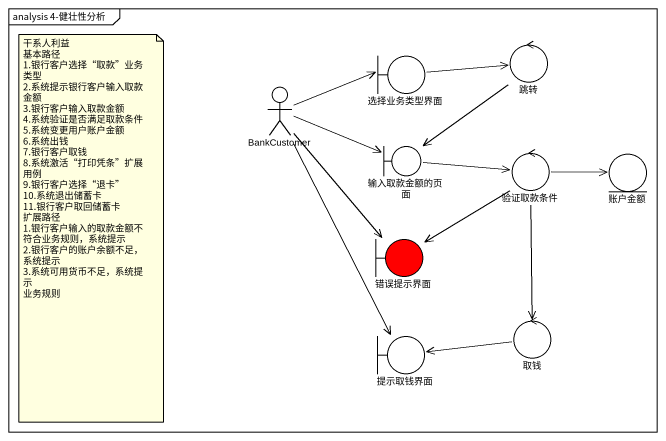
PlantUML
@startuml
mainframe analysis 4-健壮性分析
boundary 选择业务类型界面
control 跳转
actor BankCustomer
boundary 输入取款金额的页面
control 验证取款条件
entity 账户金额
boundary 错误提示界面 #FF0000
control 取钱
boundary 提示取钱界面
选择业务类型界面 -right-> 跳转
跳转 --> 输入取款金额的页面
BankCustomer -right-> 选择业务类型界面
BankCustomer -right-> 输入取款金额的页面
BankCustomer --> 错误提示界面
BankCustomer --> 提示取钱界面
输入取款金额的页面 -right-> 验证取款条件
验证取款条件 -right-> 账户金额
验证取款条件 --> 错误提示界面
验证取款条件 --> 取钱
取钱 -left-> 提示取钱界面
note as N1
  干系人利益
  基本路径
  1.银行客户选择“取款”业务类型
  2.系统提示银行客户输入取款金额
  3.银行客户输入取款金额
  4.系统验证是否满足取款条件
  5.系统变更用户账户金额
  6.系统出钱
  7.银行客户取钱
  8.系统激活“打印凭条”扩展用例
  9.银行客户选择“退卡”
  10.系统退出储蓄卡
  11.银行客户取回储蓄卡
  扩展路径
  1.银行客户输入的取款金额不符合业务规则，系统提示
  2.银行客户的账户余额不足，系统提示
  3.系统可用货币不足，系统提示
  业务规则
end note
@enduml
